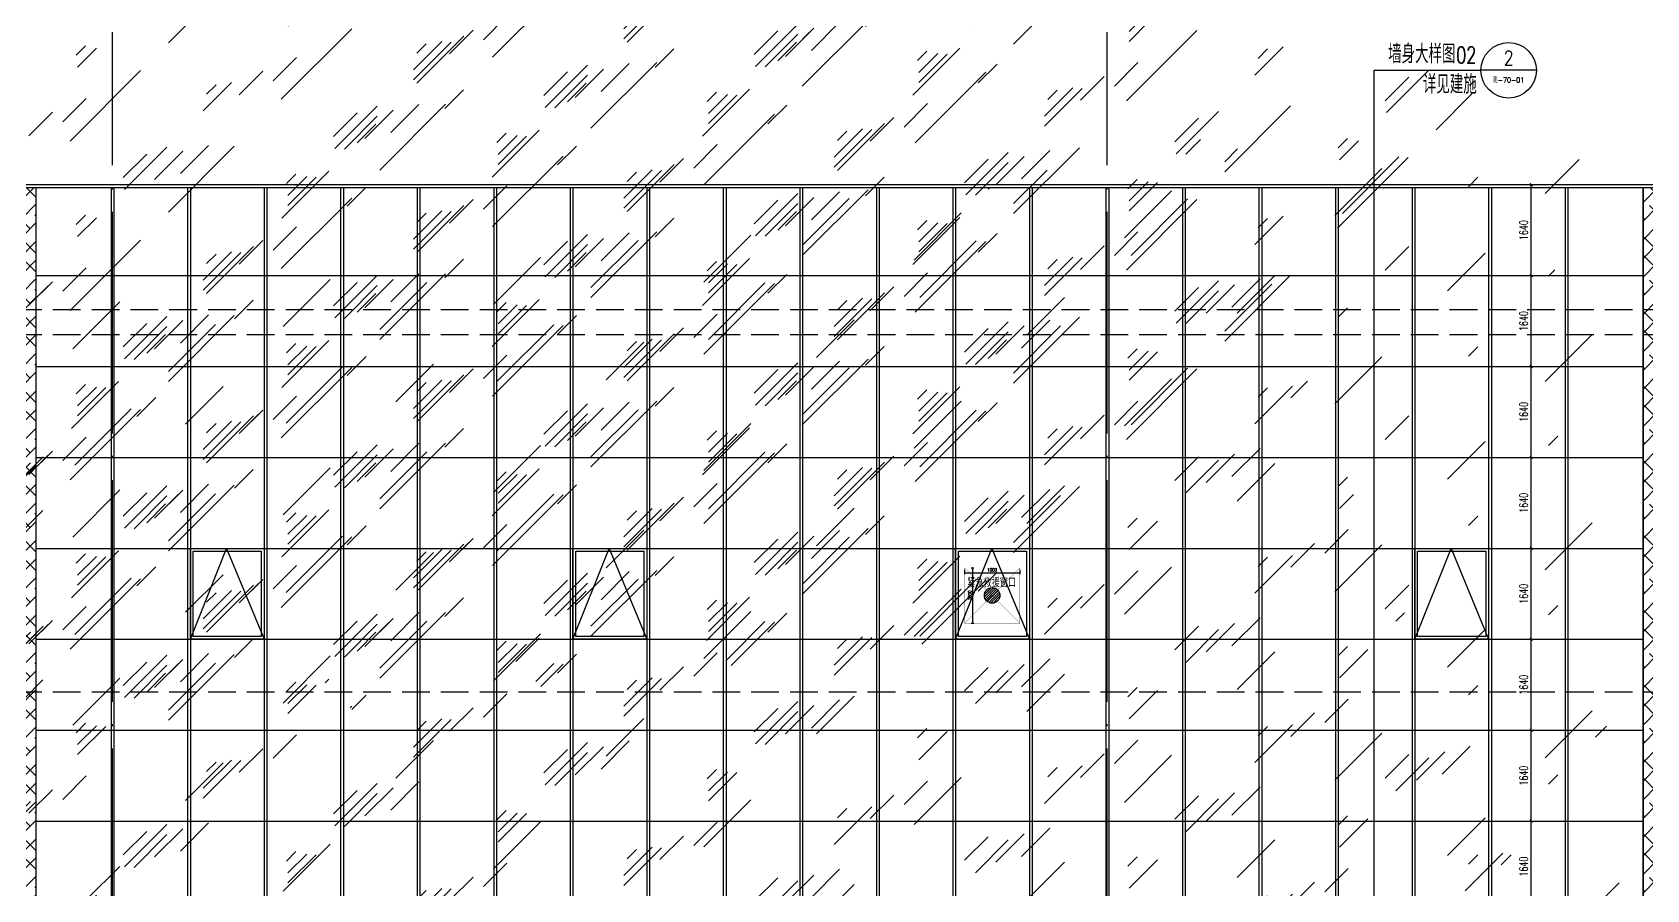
# Model space of a CAD drawing. Extents: x -4210259 to 293730, y -7499 to 868879.
# Drawn here: x -440466 to -411338, y 523021 to 538485 of the extents above; entities that cross this region are included whole.
import ezdxf
from ezdxf.enums import TextEntityAlignment as Align

# ---------------------------------------------------------------- set-up
doc = ezdxf.new("R2010")
doc.units = 0
doc.header["$LTSCALE"] = 1000
doc.header["$MEASUREMENT"] = 0
for name, pattern in [('__DASH', [0.35, 0.25, -0.1]), ('DASH', [0.35, 0.25, -0.1]), ('DOTE', [2.4200000000000004, 2, -0.2, 0.02, -0.2])]:
    doc.linetypes.add(name, pattern=pattern)
doc.layers.get('Defpoints').update_dxf_attribs({"color": 210})
for name, color, linetype in [('A-AXIS-DOTE', 14, 'DOTE'), ('A-AXIS-DP', 126, 'Continuous'), ('A-AXIS-SYMB', 3, 'Continuous'), ('A-HATCH-2', 251, 'Continuous'), ('A-LIN-V', 9, 'Continuous'), ('A-WINDOW', 140, 'Continuous'), ('A-云线', 50, 'Continuous'), ('PUB_TEXT', 7, 'Continuous')]:
    doc.layers.add(name, color=color, linetype=linetype)
doc.layers.add('A-WALL-HATCH', color=8, linetype='Continuous', lineweight=13)
doc.layers.add('A-加建区域', color=47, linetype='Continuous', plot=False)
doc.styles.add('_TCH_DIM', font='SIMPLEX', dxfattribs={"bigfont": 'GBCBIG'})
doc.styles.add('_TCH_DIM_T3', font='SIMPLEX', dxfattribs={"width": 0.7058823529411765, "bigfont": 'GBCBIG'})
doc.styles.add('STYLE1', font='')
doc.styles.get('STYLE1').set_extended_font_data('SimSun')
doc.dimstyles.new('_TCH_ARCH&&20', dxfattribs={"dimtxt": 59.5, "dimasz": 20, "dimexe": 20, "dimexo": 20, "dimgap": 25.25, "dimtad": 1, "dimdec": 0, "dimzin": 0, "dimdsep": 46, "dimtxsty": '_TCH_DIM_T3', "dimblk": 'ARCHTICK', "dimcen": 0.09, "dimclrt": 7, "dimazin": 2, "dimtfac": 1, "dimtdec": 0, "dimtix": 1, "dimtmove": 2, "dimatfit": 3, "dimfxl": 0, "dimtolj": 1, "dimtzin": 0, "dimarcsym": 0})
doc.dimstyles.new('_TCH_ARCH&&50', dxfattribs={"dimtxt": 148.75, "dimasz": 50, "dimexe": 50, "dimexo": 50, "dimgap": 63.12500000000001, "dimtad": 1, "dimdec": 0, "dimzin": 0, "dimdsep": 46, "dimtxsty": '_TCH_DIM_T3', "dimblk": 'ARCHTICK', "dimcen": 0.09, "dimclrt": 7, "dimazin": 2, "dimtfac": 1, "dimtdec": 0, "dimtix": 1, "dimtmove": 2, "dimatfit": 3, "dimfxl": 0, "dimtolj": 1, "dimtzin": 0, "dimarcsym": 0})

# ---------------------------------------------------------------- blocks, each defined once
blk = doc.blocks.new('ttt')
at = {"layer": 'A-HATCH-2'}
h = blk.add_hatch(dxfattribs=at)
h.set_pattern_fill('ANSI38', color=256, scale=150)
h.set_pattern_definition([(45, (-1583634.852460729, 5.820766091346741e-11), (-168.3798022700466, 168.3798022700466), []), (135, (-1583634.852460729, 5.820766091346741e-11), (-505.1394068101398, 168.3798022700467), [595.3125, -357.1875])])
h.paths.add_polyline_path([(-2028177.929387621, 516937.4520265247), (-2027927.929387621, 516937.4520265247), (-2027927.929387621, 535687.4520265167), (-2028177.929387621, 535687.4520265167)])
at = {"layer": 'A-LIN-V'}
for p, q in [((-2028177.929387621, 535687.4520265167), (-2028177.929387621, 517237.4520265154)), ((-2027927.929387621, 535687.4520265167), (-2027927.929387621, 517237.4520265431))]:
    blk.add_line(p, q, dxfattribs=at)
blk = doc.blocks.new('tt6')
at = {"layer": 'A-WINDOW'}
for p, q in [((-2029401.92938771, 535687.452026515), (-2029401.929387709, 517237.4520265135)), ((-2029351.92938771, 535687.452026515), (-2029351.929387709, 517237.4520265133))]:
    blk.add_line(p, q, dxfattribs=at)
blk = doc.blocks.new('_ArchTick')
at = {"color": 0, "linetype": 'ByBlock', "const_width": 0.4}
blk.add_lwpolyline([(-0.5, -0.5), (0.5, 0.5)], dxfattribs=at)
blk = doc.blocks.new('*D1507')
at = {"layer": 'A-加建区域', "color": 0, "lineweight": -2}
for p, q in [((-213332.6134759861, 538418.6737989275), (-213332.6134759861, 538345.3742196003)), ((-213332.6134759861, 538365.3742196003), (-212332.6134759859, 538365.3742196003)), ((-212332.6134759859, 538418.6737989275), (-212332.6134759859, 538345.3742196003))]:
    blk.add_line(p, q, dxfattribs=at)
at = {"layer": 'Defpoints', "color": 0}
for p in [(-213332.6134759861, 538438.6737989275), (-212332.6134759859, 538438.6737989275), (-212332.6134759859, 538365.3742196003)]:
    blk.add_point(p, dxfattribs=at)
at = {"layer": 'A-加建区域', "color": 0, "lineweight": -2, "xscale": 20, "yscale": 20, "zscale": 20, "rotation": 180}
blk.add_blockref('_ArchTick', (-213332.6134759861, 538365.3742196003), dxfattribs=at)
at = {"layer": 'A-加建区域', "color": 0, "lineweight": -2, "xscale": 20, "yscale": 20, "zscale": 20}
blk.add_blockref('_ArchTick', (-212332.6134759859, 538365.3742196003), dxfattribs=at)
at = {"layer": 'A-加建区域', "color": 7, "insert": (-212832.613475986, 538420.3742196003), "char_height": 59.5, "attachment_point": 5, "style": '_TCH_DIM_T3'}
blk.add_mtext('\\A1;1000', dxfattribs=at)
blk = doc.blocks.new('*D1508')
at = {"layer": 'A-加建区域', "color": 0, "lineweight": -2}
for p, q in [((-213211.3975165848, 538460.0000000001), (-213159.9867566363, 538460.0000000001)), ((-213179.9867566363, 537460.0000000003), (-213179.9867566363, 538460.0000000001)), ((-213211.3975165848, 537460.0000000003), (-213159.9867566363, 537460.0000000003))]:
    blk.add_line(p, q, dxfattribs=at)
at = {"layer": 'Defpoints', "color": 0}
for p in [(-213231.3975165848, 538460.0000000001), (-213179.9867566363, 538460.0000000001), (-213231.3975165848, 537460.0000000003)]:
    blk.add_point(p, dxfattribs=at)
at = {"layer": 'A-加建区域', "color": 0, "lineweight": -2, "xscale": 20, "yscale": 20, "zscale": 20}
for p, rotation in [((-213179.9867566363, 538460.0000000001), 90), ((-213179.9867566363, 537460.0000000003), 270)]:
    blk.add_blockref('_ArchTick', p, dxfattribs=dict(at, rotation=rotation))
at = {"layer": 'A-加建区域', "color": 7, "insert": (-213234.9867566361, 537960.0000000001), "char_height": 59.5, "attachment_point": 5, "rotation": 90, "style": '_TCH_DIM_T3'}
blk.add_mtext('\\A1;1000', dxfattribs=at)
blk = doc.blocks.new('546576')
at = {"layer": 'A-WINDOW'}
blk.add_lwpolyline([(-2124386.160159233, 517697.4520265142), (-2123731.929386185, 519337.4520265143), (-2123055.390928463, 517697.4520265143)], dxfattribs=at)
for points in [[(-2124386.160159233, 519337.452026515), (-2123055.390928463, 519337.452026515), (-2123055.390928463, 517697.4520265143), (-2124386.160159233, 517697.4520265143)], [(-2124336.160159233, 519287.452026515), (-2123105.390928463, 519287.452026515), (-2123105.390928463, 517747.4520265143), (-2124336.160159233, 517747.4520265143)]]:
    blk.add_lwpolyline(points, close=True, dxfattribs=at)
blk = doc.blocks.new('*D225')
at = {"layer": 'A-AXIS-DP', "color": 0, "lineweight": -2}
for p, q in [((-413698.8461500304, 524257.4520264501), (-413371.3461500304, 524257.4520264501)), ((-413421.3461500304, 522617.4520264501), (-413421.3461500304, 524257.4520264501)), ((-413698.8461500304, 522617.4520264501), (-413371.3461500304, 522617.4520264501))]:
    blk.add_line(p, q, dxfattribs=at)
at = {"layer": 'Defpoints', "color": 0}
for p in [(-413748.8461500304, 524257.4520264501), (-413421.3461500304, 524257.4520264501), (-413748.8461500304, 522617.4520264501)]:
    blk.add_point(p, dxfattribs=at)
at = {"layer": 'A-AXIS-DP', "color": 0, "lineweight": -2, "xscale": 50, "yscale": 50, "zscale": 50}
for p, rotation in [((-413421.3461500304, 524257.4520264501), 90), ((-413421.3461500304, 522617.4520264501), 270)]:
    blk.add_blockref('_ArchTick', p, dxfattribs=dict(at, rotation=rotation))
at = {"layer": 'A-AXIS-DP', "color": 7, "insert": (-413558.8461500301, 523437.4520264501), "char_height": 148.75, "attachment_point": 5, "rotation": 90, "style": '_TCH_DIM_T3'}
blk.add_mtext('\\A1;1640', dxfattribs=at)
blk = doc.blocks.new('*D226')
at = {"layer": 'A-AXIS-DP', "color": 0, "lineweight": -2}
for p, q in [((-413698.8461500304, 525897.4520264502), (-413371.3461500304, 525897.4520264502)), ((-413421.3461500304, 524257.4520264501), (-413421.3461500304, 525897.4520264502)), ((-413698.8461500304, 524257.4520264501), (-413371.3461500304, 524257.4520264501))]:
    blk.add_line(p, q, dxfattribs=at)
at = {"layer": 'Defpoints', "color": 0}
for p in [(-413748.8461500304, 525897.4520264502), (-413421.3461500304, 525897.4520264502), (-413748.8461500304, 524257.4520264501)]:
    blk.add_point(p, dxfattribs=at)
at = {"layer": 'A-AXIS-DP', "color": 0, "lineweight": -2, "xscale": 50, "yscale": 50, "zscale": 50}
for p, rotation in [((-413421.3461500304, 525897.4520264502), 90), ((-413421.3461500304, 524257.4520264501), 270)]:
    blk.add_blockref('_ArchTick', p, dxfattribs=dict(at, rotation=rotation))
at = {"layer": 'A-AXIS-DP', "color": 7, "insert": (-413558.8461500301, 525077.4520264501), "char_height": 148.75, "attachment_point": 5, "rotation": 90, "style": '_TCH_DIM_T3'}
blk.add_mtext('\\A1;1640', dxfattribs=at)
blk = doc.blocks.new('*D227')
at = {"layer": 'A-AXIS-DP', "color": 0, "lineweight": -2}
for p, q in [((-413698.8461500303, 527537.4520264502), (-413371.3461500304, 527537.4520264502)), ((-413421.3461500304, 525897.4520264502), (-413421.3461500304, 527537.4520264502)), ((-413698.8461500304, 525897.4520264502), (-413371.3461500304, 525897.4520264502))]:
    blk.add_line(p, q, dxfattribs=at)
at = {"layer": 'Defpoints', "color": 0}
for p in [(-413748.8461500303, 527537.4520264502), (-413421.3461500304, 527537.4520264502), (-413748.8461500304, 525897.4520264502)]:
    blk.add_point(p, dxfattribs=at)
at = {"layer": 'A-AXIS-DP', "color": 0, "lineweight": -2, "xscale": 50, "yscale": 50, "zscale": 50}
for p, rotation in [((-413421.3461500304, 527537.4520264502), 90), ((-413421.3461500304, 525897.4520264502), 270)]:
    blk.add_blockref('_ArchTick', p, dxfattribs=dict(at, rotation=rotation))
at = {"layer": 'A-AXIS-DP', "color": 7, "insert": (-413558.8461500301, 526717.4520264502), "char_height": 148.75, "attachment_point": 5, "rotation": 90, "style": '_TCH_DIM_T3'}
blk.add_mtext('\\A1;1640', dxfattribs=at)
blk = doc.blocks.new('*D228')
at = {"layer": 'A-AXIS-DP', "color": 0, "lineweight": -2}
for p, q in [((-413698.8461500303, 529177.4520264501), (-413371.3461500303, 529177.4520264501)), ((-413421.3461500303, 527537.4520264502), (-413421.3461500303, 529177.4520264501)), ((-413698.8461500303, 527537.4520264502), (-413371.3461500303, 527537.4520264502))]:
    blk.add_line(p, q, dxfattribs=at)
at = {"layer": 'Defpoints', "color": 0}
for p in [(-413748.8461500303, 529177.4520264501), (-413421.3461500303, 529177.4520264501), (-413748.8461500303, 527537.4520264502)]:
    blk.add_point(p, dxfattribs=at)
at = {"layer": 'A-AXIS-DP', "color": 0, "lineweight": -2, "xscale": 50, "yscale": 50, "zscale": 50}
for p, rotation in [((-413421.3461500303, 529177.4520264501), 90), ((-413421.3461500303, 527537.4520264502), 270)]:
    blk.add_blockref('_ArchTick', p, dxfattribs=dict(at, rotation=rotation))
at = {"layer": 'A-AXIS-DP', "color": 7, "insert": (-413558.84615003, 528357.4520264501), "char_height": 148.75, "attachment_point": 5, "rotation": 90, "style": '_TCH_DIM_T3'}
blk.add_mtext('\\A1;1640', dxfattribs=at)
blk = doc.blocks.new('*D229')
at = {"layer": 'A-AXIS-DP', "color": 0, "lineweight": -2}
for p, q in [((-413698.8461500303, 530817.4520264501), (-413371.3461500303, 530817.4520264501)), ((-413421.3461500303, 529177.4520264501), (-413421.3461500303, 530817.4520264501)), ((-413698.8461500303, 529177.4520264501), (-413371.3461500303, 529177.4520264501))]:
    blk.add_line(p, q, dxfattribs=at)
at = {"layer": 'Defpoints', "color": 0}
for p in [(-413748.8461500303, 530817.4520264501), (-413421.3461500303, 530817.4520264501), (-413748.8461500303, 529177.4520264501)]:
    blk.add_point(p, dxfattribs=at)
at = {"layer": 'A-AXIS-DP', "color": 0, "lineweight": -2, "xscale": 50, "yscale": 50, "zscale": 50}
for p, rotation in [((-413421.3461500303, 530817.4520264501), 90), ((-413421.3461500303, 529177.4520264501), 270)]:
    blk.add_blockref('_ArchTick', p, dxfattribs=dict(at, rotation=rotation))
at = {"layer": 'A-AXIS-DP', "color": 7, "insert": (-413558.84615003, 529997.4520264501), "char_height": 148.75, "attachment_point": 5, "rotation": 90, "style": '_TCH_DIM_T3'}
blk.add_mtext('\\A1;1640', dxfattribs=at)
blk = doc.blocks.new('*D230')
at = {"layer": 'A-AXIS-DP', "color": 0, "lineweight": -2}
for p, q in [((-413698.8461500303, 532457.4520264502), (-413371.3461500303, 532457.4520264502)), ((-413421.3461500303, 530817.4520264501), (-413421.3461500303, 532457.4520264502)), ((-413698.8461500303, 530817.4520264501), (-413371.3461500303, 530817.4520264501))]:
    blk.add_line(p, q, dxfattribs=at)
at = {"layer": 'Defpoints', "color": 0}
for p in [(-413748.8461500303, 532457.4520264502), (-413421.3461500303, 532457.4520264502), (-413748.8461500303, 530817.4520264501)]:
    blk.add_point(p, dxfattribs=at)
at = {"layer": 'A-AXIS-DP', "color": 0, "lineweight": -2, "xscale": 50, "yscale": 50, "zscale": 50}
for p, rotation in [((-413421.3461500303, 532457.4520264502), 90), ((-413421.3461500303, 530817.4520264501), 270)]:
    blk.add_blockref('_ArchTick', p, dxfattribs=dict(at, rotation=rotation))
at = {"layer": 'A-AXIS-DP', "color": 7, "insert": (-413558.84615003, 531637.4520264501), "char_height": 148.75, "attachment_point": 5, "rotation": 90, "style": '_TCH_DIM_T3'}
blk.add_mtext('\\A1;1640', dxfattribs=at)
blk = doc.blocks.new('*D231')
at = {"layer": 'A-AXIS-DP', "color": 0, "lineweight": -2}
for p, q in [((-413698.8461500303, 534097.452026483), (-413371.3461500303, 534097.452026483)), ((-413421.3461500303, 532457.4520264502), (-413421.3461500303, 534097.452026483)), ((-413698.8461500303, 532457.4520264502), (-413371.3461500303, 532457.4520264502))]:
    blk.add_line(p, q, dxfattribs=at)
at = {"layer": 'Defpoints', "color": 0}
for p in [(-413748.8461500303, 534097.452026483), (-413421.3461500303, 534097.452026483), (-413748.8461500303, 532457.4520264502)]:
    blk.add_point(p, dxfattribs=at)
at = {"layer": 'A-AXIS-DP', "color": 0, "lineweight": -2, "xscale": 50, "yscale": 50, "zscale": 50}
for p, rotation in [((-413421.3461500303, 534097.452026483), 90), ((-413421.3461500303, 532457.4520264502), 270)]:
    blk.add_blockref('_ArchTick', p, dxfattribs=dict(at, rotation=rotation))
at = {"layer": 'A-AXIS-DP', "color": 7, "insert": (-413558.84615003, 533277.4520264666), "char_height": 148.75, "attachment_point": 5, "rotation": 90, "style": '_TCH_DIM_T3'}
blk.add_mtext('\\A1;1640', dxfattribs=at)
blk = doc.blocks.new('*D232')
at = {"layer": 'A-AXIS-DP', "color": 0, "lineweight": -2}
for p, q in [((-413698.8461500303, 535737.4520265158), (-413371.3461500303, 535737.4520265158)), ((-413421.3461500303, 534097.452026483), (-413421.3461500303, 535737.4520265158)), ((-413698.8461500303, 534097.452026483), (-413371.3461500303, 534097.452026483))]:
    blk.add_line(p, q, dxfattribs=at)
at = {"layer": 'Defpoints', "color": 0}
for p in [(-413748.8461500303, 535737.4520265158), (-413421.3461500303, 535737.4520265158), (-413748.8461500303, 534097.452026483)]:
    blk.add_point(p, dxfattribs=at)
at = {"layer": 'A-AXIS-DP', "color": 0, "lineweight": -2, "xscale": 50, "yscale": 50, "zscale": 50}
for p, rotation in [((-413421.3461500303, 535737.4520265158), 90), ((-413421.3461500303, 534097.452026483), 270)]:
    blk.add_blockref('_ArchTick', p, dxfattribs=dict(at, rotation=rotation))
at = {"layer": 'A-AXIS-DP', "color": 7, "insert": (-413558.84615003, 534917.4520264994), "char_height": 148.75, "attachment_point": 5, "rotation": 90, "style": '_TCH_DIM_T3'}
blk.add_mtext('\\A1;1640', dxfattribs=at)
blk = doc.blocks.new('w432432')
at = {"layer": 'A-加建区域'}
h = blk.add_hatch(dxfattribs=at)
h.set_pattern_fill('ANSI31', color=256, scale=20)
h.set_pattern_definition([(45, (-1625650.348716124, -1064386.832754612), (-22.45064030267288, 22.45064030267288), [])])
edge = h.paths.add_edge_path()
edge.add_arc((-212832.6134759861, 537960), 140.6529179719911, 0, 360)
at = {"layer": 'A-加建区域', "linetype": 'DASH', "const_width": 5}
blk.add_lwpolyline([(-213332.6134759861, 538459.9999999999), (-212332.6134759861, 538459.9999999999), (-212332.6134759861, 537460.0000000001), (-213332.6134759861, 537460.0000000001)], close=True, dxfattribs=at)
for points in [[(-213332.6134759861, 538459.9999999999), (-212332.6134759861, 537460.0000000001)], [(-212332.6134759861, 538459.9999999999), (-213332.6134759861, 537460.0000000001)]]:
    blk.add_lwpolyline(points, dxfattribs=at)
at = {"layer": 'A-加建区域', "ltscale": 0.5}
blk.add_circle((-212832.6134759861, 537960), 140.6529179719911, dxfattribs=at)
at = {"layer": 'A-加建区域', "linetype": 'Continuous', "style": 'STYLE1', "width": 0.7}
blk.add_text('紧急救援窗口', height=150, dxfattribs=at).set_placement((-213284.28367689, 538122.9569531333))
at = {"layer": 'A-加建区域'}
for p1, p2, distance, picture, middle in [((-213332.6134759861, 538438.6737989275), (-212332.6134759859, 538438.6737989275), -73.29957932711113, '*D1507', (-212832.613475986, 538420.3742196003)), ((-213231.3975165847, 537460.0000000001), (-213231.3975165847, 538459.9999999999), -51.410759948397754, '*D1508', (-213234.9867566361, 537960.0000000001))]:
    dim = blk.add_aligned_dim(p1=p1, p2=p2, distance=distance, dimstyle='_TCH_ARCH&&20', dxfattribs=at)
    dim.commit()
    dim.dimension.update_dxf_attribs({"geometry": picture, "text_midpoint": middle})

msp = doc.modelspace()

# ---------------------------------------------------------------- hatches: boundary and pattern name
at = {"layer": 'A-WALL-HATCH'}
h = msp.add_hatch(dxfattribs=at)
h.set_pattern_fill('玻璃2', color=256, scale=200)
h.set_pattern_definition([(45, (-40599589470.05201, -3384863422.547974), (0, 3054.701294725886), [1200, -720, 1200, -720, 480, -1046.56314]), (45, (-40599589530.05201, -3384863362.547974), (0, 3054.701294725886), [960, -1200, 720, -720, 840, -926.56314]), (45, (-40599589530.05201, -3384863182.547974), (0, 3054.701294725886), [720, -1440, 480, -720, 1080, -926.56314]), (45, (-40599589350.05201, -3384863362.547974), (0, 3054.701294725886), [720, -1440, 600, -2606.563]), (45, (-40599589170.05201, -3384863182.547974), (0, 3054.701294725886), [360, -1800, 240, -2966.563]), (45, (-40599589470.05201, -3384862882.547974), (0, 3054.701294725886), [240, -1800, 240, -960, 600, -1526.56314]), (45, (-40599588390.05201, -3384863062.547974), (0, 3054.701294725886), [1200, -1800, 1440, -950.5631400000001]), (45, (-40599588390.05201, -3384863242.547974), (0, 3054.701294725886), [1680, -1200, 1800, -710.56314]), (45, (-40599588090.05201, -3384863002.547974), (0, -3394.112549695429), [1200, -1680, 960, -1526.56314]), (45, (-40599588270.05201, -3384862642.547974), (0, 3054.701294725886), [600, -2400, 720, -1646.56314]), (45, (-40599587910.05201, -3384862822.547974), (0, 3054.701294725886), [480, -2400, 480, -2006.563])])
h.paths.add_polyline_path([(-440375.7692345853, 517237.4520265079), (-411404.3846192014, 517237.4520265073), (-411404.3846192045, 535687.4520265152), (-440375.7692345884, 535687.4520265157)])

# ---------------------------------------------------------------- linework, layer by layer
at = {"layer": 'A-AXIS-DOTE', "ltscale": 2}
for p, q in [((-439020.0000038173, 511887.4520265246), (-439020.0000038173, 538485.0684404817)), ((-421070.0000038173, 511887.4520265246), (-421070.0000038173, 538485.0684404817))]:
    msp.add_line(p, q, dxfattribs=at)
at = {"layer": 'A-AXIS-DOTE', "linetype": '__DASH', "ltscale": 2}
for p, q in [((-465993.9275525597, 535737.4520265156), (-377296.0724550742, 535737.4520265153)), ((-465993.9275525597, 533487.4520265155), (-377296.0724550742, 533487.4520265153)), ((-465993.9275525597, 533037.4520265155), (-377296.0724550742, 533037.4520265153))]:
    msp.add_line(p, q, dxfattribs=at)
at = {"layer": 'A-AXIS-SYMB', "color": 1}
for p, q in [((-416256.9893772891, 537800), (-414329.6004793609, 537800)), ((-416256.9893772891, 516769.9999999997), (-416256.9893772891, 537800)), ((-413329.6004793609, 537800), (-414329.6004793609, 537800))]:
    msp.add_line(p, q, dxfattribs=at)
msp.add_circle((-413829.6004793609, 537800), 500, dxfattribs=at)
at = {"layer": 'A-HATCH-2'}
for p, q in [((-440399.769234587, 534097.45202645), (-411404.3846192029, 534097.4520264503)), ((-440399.769234587, 532457.4520264501), (-411404.3846192029, 532457.4520264503)), ((-440399.769234587, 530817.4520264501), (-411404.3846192029, 530817.4520264503)), ((-440399.769234587, 529177.4520264501), (-411404.3846192029, 529177.4520264504)), ((-440399.769234587, 527537.45202645), (-411404.3846192029, 527537.4520264503)), ((-440399.769234587, 525897.45202645), (-411404.3846192029, 525897.4520264503)), ((-440399.769234587, 524257.4520264499), (-411404.384619203, 524257.4520264502))]:
    msp.add_line(p, q, dxfattribs=at)
at = {"layer": 'A-LIN-V'}
for p, q in [((-457670.0000009786, 535737.4520265154), (-384470.0520067099, 535737.4520265155)), ((-457670.0000009786, 535687.4520265153), (-384470.0520067099, 535687.4520265154)), ((-411404.384619203, 516937.4520265246), (-411404.384619203, 535687.4520265154))]:
    msp.add_line(p, q, dxfattribs=at)
at = {"layer": 'A-加建区域', "linetype": '__DASH', "ltscale": 2}
msp.add_line((-465993.9275525597, 526587.4520265154), (-377296.0724550742, 526587.4520265153), dxfattribs=at)

# ---------------------------------------------------------------- block references
at = {"layer": 'A-LIN-V'}
for name, p in [('ttt', (1587527.160153034, 0)), ('tt6', (1609687.698614659, -3.492459654808044e-10)), ('tt6', (1611068.467845429, -3.492459654808044e-10)), ('tt6', (1612449.237076198, 2.328306436538696e-10)), ('tt6', (1613830.006306967, 5.820766091346741e-11)), ('tt6', (1615210.775537737, -1.746229827404022e-10)), ('tt6', (1616591.544768506, -3.492459654808044e-10)), ('ttt', (1616773.544768418, -1.164153218269348e-09))]:
    msp.add_blockref(name, p, dxfattribs=at)
at = {"layer": 'A-LIN-V', "xscale": -1}
for p in [(-2468396.929391527, -1.164153218269348e-10), (-2467016.160160757, -1.164153218269348e-10), (-2465635.390929988, -1.164153218269348e-10), (-2464254.621699218, 5.820766091346741e-11), (-2462873.852468449, 2.328306436538696e-10), (-2461493.083237679, 4.074536263942719e-10), (-2460112.31400691, -1.746229827404022e-10), (-2458731.54477614, -1.746229827404022e-10), (-2457350.775545371, -1.746229827404022e-10), (-2455970.006314601, 5.820766091346741e-11), (-2454589.237083832, 2.328306436538696e-10), (-2453208.467853062, -3.492459654808044e-10), (-2451827.698622293, -3.492459654808044e-10), (-2450446.929391527, -5.820766091346741e-11)]:
    msp.add_blockref('tt6', p, dxfattribs=at)
at = {"layer": 'A-WALL-HATCH'}
for p in [(1686771.929386184, 9839.999999936728), (1693675.775540032, 9839.99999993603), (1700579.621693879, 9839.99999993603), (1708864.23707849, 9839.999999936728)]:
    msp.add_blockref('546576', p, dxfattribs=at)
at = {"layer": 'A-云线'}
msp.add_blockref('w432432', (-210315.4456023212, -9631.302822042722), dxfattribs=at)

# ---------------------------------------------------------------- texts
at = {"layer": 'PUB_TEXT', "color": 1, "style": '_TCH_DIM'}
for s, p in [('墙身大样图', (-416003.3238836162, 537927.340425532)), ('详见建施', (-415376.6217559567, 537378.5106382979))]:
    msp.add_text(s, height=337.5886524822695, dxfattribs=at).set_placement(p)
at = {"layer": 'PUB_TEXT', "color": 1, "style": '_TCH_DIM', "width": 0.7058823529411765}
msp.add_text('02', height=297.5, dxfattribs=at).set_placement((-414774.6004793609, 537927.340425532))
at = {"layer": 'PUB_TEXT', "color": 1, "style": '_TCH_DIM'}
msp.add_text('2', height=261.0066557545837, dxfattribs=at).set_placement((-413916.6026979458, 537892.5463113787), (-413742.598260776, 537892.5463113787), align=Align.FIT)
at = {"layer": 'PUB_TEXT', "color": 1, "style": '_TCH_DIM', "width": 0.9477351916376462}
msp.add_text('建-70-01', height=95.03337927038666, dxfattribs=at).set_placement((-414110.7980518212, 537577.6062501032), (-413548.4029069006, 537577.6062501032), align=Align.FIT)

# ---------------------------------------------------------------- dimensions: what is measured, and where the dimension line sits
at = {"layer": 'A-AXIS-DP'}
for p1, p2, distance, picture, middle in [((-413748.8461500301, 534097.4520264828), (-413748.8461500301, 535737.4520265156), -327.49999999976717, '*D232', (-413558.84615003, 534917.4520264994)), ((-413748.8461500301, 532457.45202645), (-413748.8461500301, 534097.4520264828), -327.49999999976717, '*D231', (-413558.84615003, 533277.4520264666)), ((-413748.8461500301, 530817.4520264498), (-413748.8461500301, 532457.45202645), -327.4999999997671, '*D230', (-413558.84615003, 531637.4520264501)), ((-413748.8461500301, 529177.4520264498), (-413748.8461500301, 530817.4520264498), -327.49999999976717, '*D229', (-413558.84615003, 529997.4520264501)), ((-413748.8461500301, 527537.45202645), (-413748.8461500301, 529177.4520264498), -327.4999999997672, '*D228', (-413558.84615003, 528357.4520264501)), ((-413748.8461500301, 525897.45202645), (-413748.8461500301, 527537.45202645), -327.49999999970896, '*D227', (-413558.8461500301, 526717.4520264502)), ((-413748.8461500301, 524257.4520264498), (-413748.8461500301, 525897.45202645), -327.49999999970896, '*D226', (-413558.8461500301, 525077.4520264501)), ((-413748.8461500301, 522617.4520264499), (-413748.8461500301, 524257.4520264498), -327.499999999709, '*D225', (-413558.8461500301, 523437.4520264501))]:
    dim = msp.add_aligned_dim(p1=p1, p2=p2, distance=distance, dimstyle='_TCH_ARCH&&50', dxfattribs=at)
    dim.commit()
    dim.dimension.update_dxf_attribs({"geometry": picture, "text_midpoint": middle})

doc.saveas('drawing.dxf')
